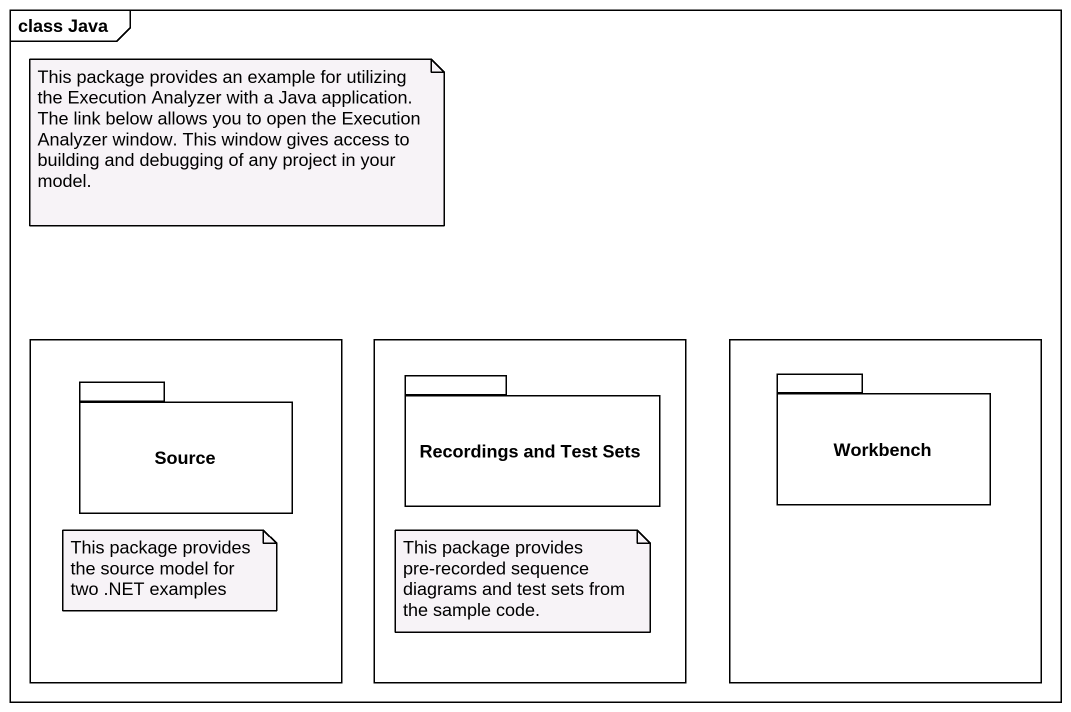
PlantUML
@startuml
mainframe class Java
rectangle " " as rectangle1 {
  package Source {
  }
}
rectangle " " as rectangle2 {
  package "Recordings and Test Sets" as Recordings_and_Test_Sets {
  }
}
rectangle " " as rectangle3 {
  package Workbench {
  }
}
note as N1
  This package provides an example for utilizing the Execution Analyzer with a Java application.
  The link below allows you to open the Execution Analyzer window. This window gives access to building and debugging of any project in your model.
end note
note as N2
  This package provides the source model for two .NET examples
end note
note as N3
  This package provides pre-recorded sequence diagrams and test sets from the sample code.
end note
@enduml
